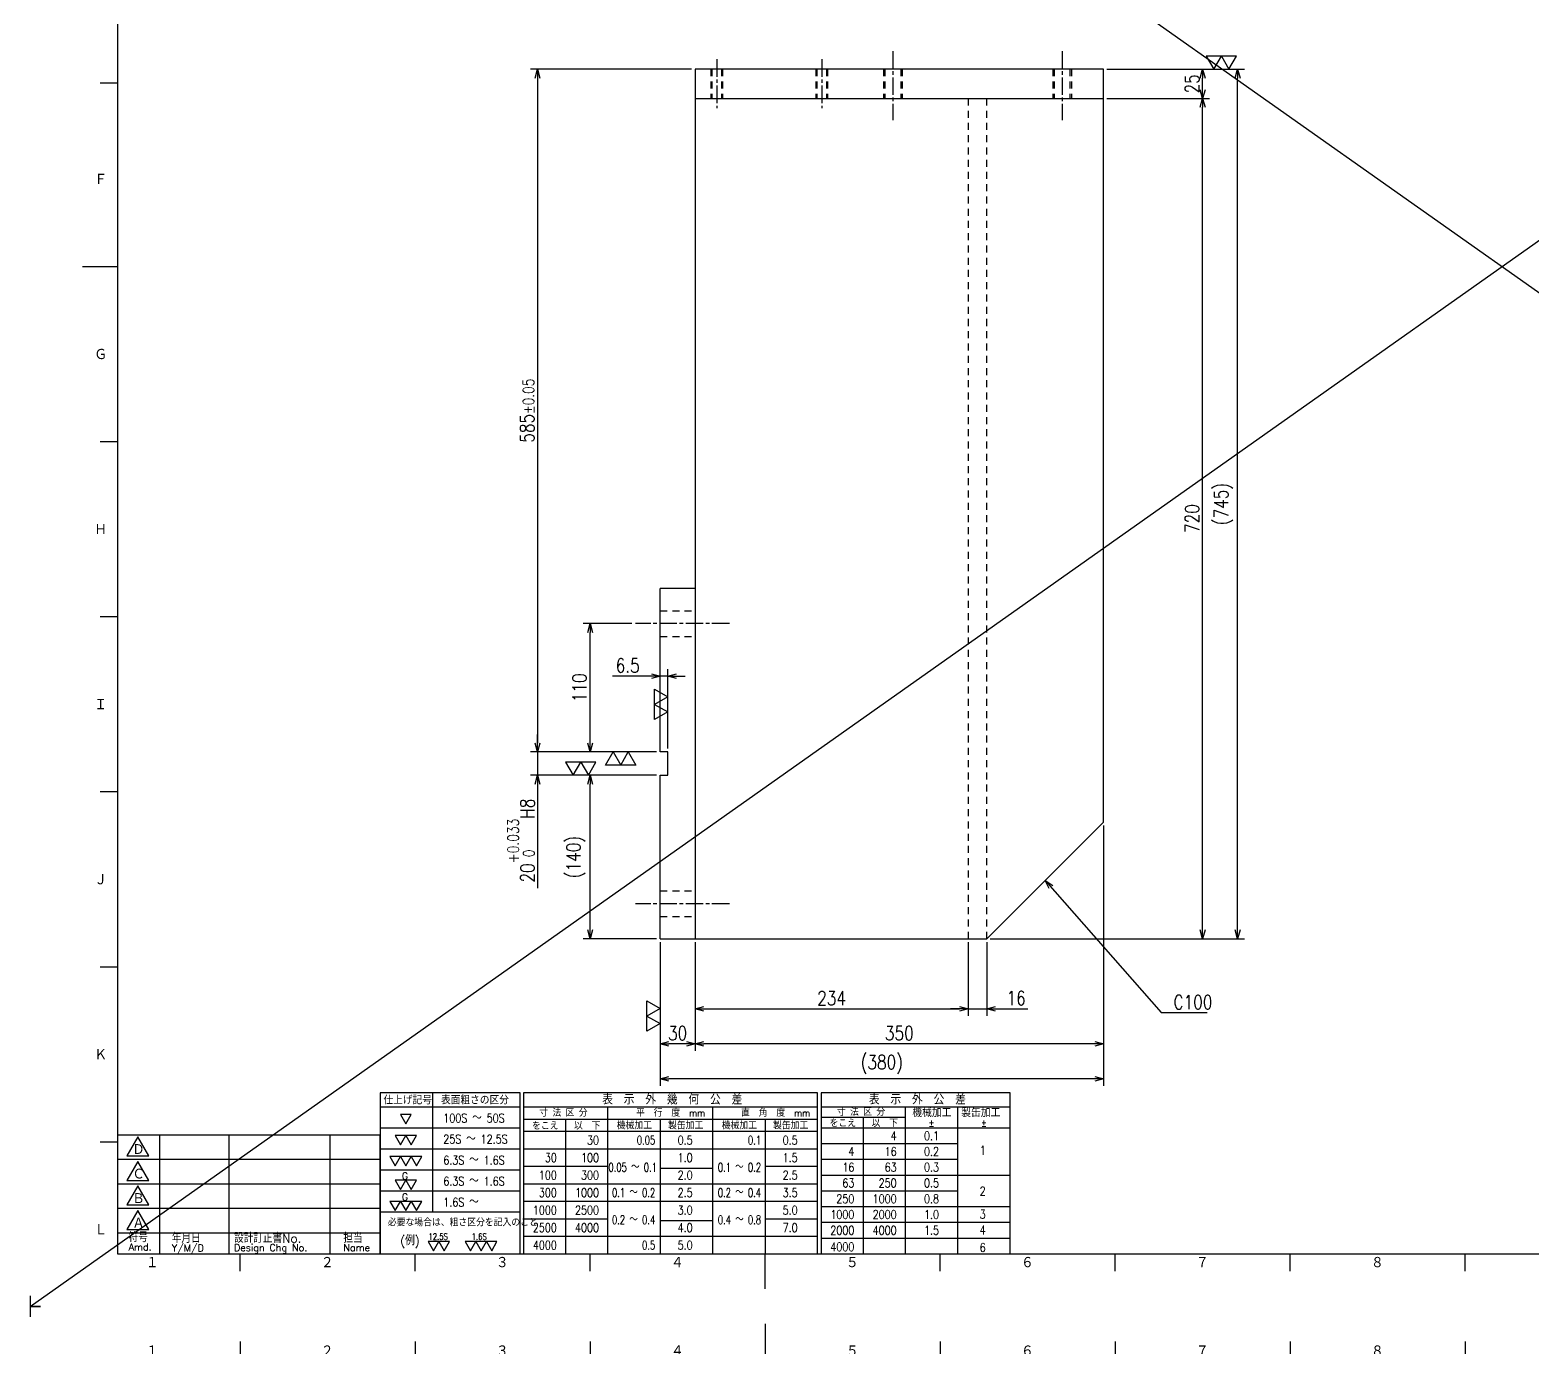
# Model space of a CAD drawing. Extents: x 0 to 2523, y 0 to 3564.
# Drawn here: x 0 to 1288, y 1746 to 2876 of the extents above; entities that cross this region are included whole.
import ezdxf
from ezdxf.enums import TextEntityAlignment as Align

# ---------------------------------------------------------------- set-up
doc = ezdxf.new("R2010")
doc.units = 0
doc.header["$LTSCALE"] = 3
doc.linetypes.add('GEN3A', pattern=[3.5, 2, -1.5])
doc.linetypes.add('GEN7A', pattern=[7.5, 5, -0.75, 1, -0.75])
doc.layers.get('0').update_dxf_attribs({"linetype": 'CONTINUOUS'})
doc.layers.get('DEFPOINTS').update_dxf_attribs({"linetype": 'CONTINUOUS'})
for name, color, linetype in [('2', 5, 'CONTINUOUS'), ('3A', 6, 'GEN3A'), ('4', 3, 'CONTINUOUS'), ('5', 3, 'CONTINUOUS'), ('6', 52, 'CONTINUOUS'), ('7A', 4, 'GEN7A'), ('8', 1, 'CONTINUOUS'), ('RAHM2', 1, 'CONTINUOUS')]:
    doc.layers.add(name, color=color, linetype=linetype)
doc.styles.add('DIMENSION', font='monotxt.shx', dxfattribs={"bigfont": 'bigfont.shx'})
doc.styles.get("Standard").update_dxf_attribs({"font": 'romans.shx', "width": 0.8, "bigfont": 'extfont.shx'})
doc.dimstyles.new('GEN-ISO', dxfattribs={"dimscale": 3, "dimtxt": 4, "dimasz": 2.5, "dimexe": 2, "dimexo": 1, "dimgap": 1, "dimtad": 3, "dimdec": 3, "dimrnd": 0.001, "dimdsep": 46, "dimtxsty": 'Standard', "dimblk": 'OPEN30', "dimcen": 0, "dimclrt": 52, "dimadec": 0, "dimazin": 0, "dimtp": 0.1, "dimtm": 0.1, "dimtfac": 0.6, "dimtdec": 3, "dimtmove": 2, "dimatfit": 3, "dimldrblk": 'OPEN30', "dimfxl": 1, "dimarcsym": 0})

# ---------------------------------------------------------------- blocks, each defined once
blk = doc.blocks.new('1A1ﾌﾞﾋﾝ')
at = {"layer": 'RAHM2', "color": 5, "linetype": 'Continuous'}
for p, q in [((3, 594), (0, 594)), ((0, 594), (0, 591)), ((210, 589), (210, 579)), ((60, 584), (60, 579)), ((110, 584), (110, 579)), ((160, 584), (160, 579)), ((260, 584), (260, 579)), ((310, 584), (310, 579)), ((360, 584), (360, 579)), ((410, 584), (410, 579)), ((25, 579), (25, 15)), ((20, 349.5), (25, 349.5)), ((15, 297), (25, 297)), ((20, 247), (25, 247)), ((20, 197), (25, 197)), ((20, 147), (25, 147)), ((20, 97), (25, 97)), ((20, 47), (25, 47)), ((25, 15), (826, 15)), ((60, 10), (60, 15)), ((110, 10), (110, 15)), ((160, 10), (160, 15)), ((210, 5), (210, 15)), ((260, 10), (260, 15)), ((310, 10), (310, 15)), ((360, 10), (360, 15)), ((410, 10), (410, 15)), ((0, 3), (0, 0)), ((0, 0), (3, 0))]:
    blk.add_line(p, q, dxfattribs=at)
at = {"layer": 'RAHM2', "color": 7, "linetype": 'Continuous'}
for p, q in [((25, 49), (100, 49)), ((37, 49), (37, 15)), ((56.8, 49), (56.8, 15)), ((85.6, 49), (85.6, 15)), ((100, 15), (100, 49)), ((25, 42), (100, 42)), ((25, 35), (100, 35)), ((25, 28), (100, 28)), ((25, 21), (100, 21))]:
    blk.add_line(p, q, dxfattribs=at)
for points in [[(30.79, 48.41), (27.65, 42.97), (33.92, 42.97)], [(30.79, 41.41), (27.65, 35.97), (33.92, 35.97)], [(30.79, 34.41), (27.65, 28.97), (33.92, 28.97)], [(30.79, 27.41), (27.65, 21.97), (33.92, 21.97)]]:
    blk.add_lwpolyline(points, close=True, dxfattribs=at)
at = {"layer": 'RAHM2', "color": 5, "linetype": 'Continuous'}
for s, p in [('１', (33.1, 579.6)), ('２', (83.1, 579.6)), ('３', (133.1, 579.6)), ('４', (183.1, 579.6)), ('５', (233.1, 579.6)), ('６', (283.1, 579.6)), ('７', (333.1, 579.6)), ('８', (383.1, 579.6)), ('Ｆ', (18.36, 320.24)), ('Ｇ', (18.36, 270.24)), ('Ｈ', (18.36, 220.24)), ('Ｉ', (18.36, 170.24)), ('Ｊ', (18.36, 120.24)), ('Ｋ', (18.36, 70.24)), ('Ｌ', (18.36, 20.24)), ('１', (33.1, 10.87)), ('２', (83.1, 10.87)), ('３', (133.1, 10.87)), ('４', (183.1, 10.87)), ('５', (233.1, 10.87)), ('６', (283.1, 10.87)), ('７', (333.1, 10.87)), ('８', (383.1, 10.87))]:
    blk.add_text(s, height=3.31, dxfattribs=at).set_placement(p)
at = {"layer": 'RAHM2', "color": 7, "linetype": 'Continuous'}
for s, height, p in [('Ｄ', 3.2, (29.23, 43.2)), ('Ｃ', 3.2, (29.23, 36.2)), ('Ｂ', 3.2, (29.23, 29.2)), ('Ａ', 3.2, (29.23, 22.2)), ('Amd.', 2, (28.17, 15.93)), ('符号', 2.5, (28.17, 18.37)), ('Y/M/D', 2, (40.49, 15.7)), ('年月日', 2.5, (40.49, 18.14)), ('設計訂正書No.', 2.5, (58.29, 18.18)), ('Design Chg No.', 2, (58.29, 15.75)), ('担当', 2.5, (89.5, 18.18)), ('Name', 2, (89.5, 15.75))]:
    blk.add_text(s, height=height, dxfattribs=at).set_placement(p)
at = {"layer": 'RAHM2', "color": 5, "linetype": 'Continuous', "width": 0.7}
for tag, p in [('HEADER3', (35, 566.01)), ('HEADER4', (54.75, 566)), ('HEADER15', (74.49, 566)), ('HEADER16', (94.43, 566))]:
    blk.add_attdef(tag, text='', height=6, dxfattribs=at).set_placement(p, align=Align.MIDDLE)
at = {"layer": 'RAHM2', "color": 7, "linetype": 'Continuous'}
blk.add_attdef('HEADER5', text='', height=2.5, dxfattribs=at).set_placement((63.69, 559.1), align=Align.BOTTOM_RIGHT)
for tag, height, width, p in [('HEADER1', 5, 0.9, (775.12, 45.15)), ('HEADER25', 3.2, 0.63, (46.91, 45.38)), ('HEADER23', 3.33, 0.8, (71.4, 45.2)), ('HEADER24', 3.5, 0.8, (92.57, 45.22)), ('HEADER7', 5, 0.8, (590.38, 40.8)), ('HEADER22', 3.2, 0.63, (46.91, 38.38)), ('HEADER20', 3.33, 0.8, (71.4, 38.2)), ('HEADER21', 3.5, 0.8, (92.57, 38.22)), ('GEN-TITLE-SCA', 4, 0.85, (677.79, 40.85)), ('HEADER2', 6, 0.9, (774.89, 36.68)), ('HEADER19', 3.2, 0.63, (46.91, 31.38)), ('HEADER17', 3.33, 0.8, (71.4, 31.2)), ('HEADER18', 3.5, 0.8, (92.57, 31.22)), ('HEADER11', 3.2, 0.63, (46.91, 24.38)), ('HEADER9', 3.33, 0.8, (71.4, 24.2)), ('HEADER10', 3.5, 0.8, (92.57, 24.22)), ('HEADER14', 3.31, 0.8, (542.54, 17.82))]:
    blk.add_attdef(tag, text='', height=height, dxfattribs=dict(at, width=width)).set_placement(p, align=Align.MIDDLE)
at = {"layer": 'RAHM2', "color": 7, "linetype": 'Continuous', "width": 0.8}
blk.add_attdef('GEN-TITLE-DAT', text='', height=3.5, dxfattribs=at).set_placement((691.35, 39.1), align=Align.BOTTOM_LEFT)
at = {"layer": 'RAHM2', "color": 5, "linetype": 'Continuous', "style": 'DIMENSION', "width": 1.2}
for tag, p in [('HEADER13', (629.56, 16.75)), ('HEADER12', (663.26, 16.72)), ('GEN-TITLE-DWG', (732.79, 16.74))]:
    blk.add_attdef(tag, text='', height=7.02, dxfattribs=at).set_placement(p, align=Align.BOTTOM_LEFT)
at = {"layer": 'RAHM2', "color": 5, "linetype": 'Continuous', "style": 'DIMENSION'}
blk.add_attdef('HEADER8', text='', height=7.02, dxfattribs=at).set_placement((824.55, 16.71), align=Align.BOTTOM_RIGHT)
at = {"layer": 'RAHM2', "color": 5, "linetype": 'Continuous'}
blk.add_attdef('HEADER6', text='', height=5.8, dxfattribs=at).set_placement((623.09, 17.9), align=Align.BOTTOM_RIGHT)
blk = doc.blocks.new('_Open30')
at = {"color": 0, "linetype": 'ByBlock', "lineweight": -2}
for p, q in [((-1, 0.27), (0, 0)), ((0, 0), (-1, -0.27)), ((0, 0), (-1, 0))]:
    blk.add_line(p, q, dxfattribs=at)
blk = doc.blocks.new('*D65')
at = {"layer": '5', "color": 0, "lineweight": -2, "transparency": 16777216}
for p, q in [((567, 2842), (429, 2842)), ((435, 2834.5), (435, 2264.5)), ((537, 2257), (429, 2257))]:
    blk.add_line(p, q, dxfattribs=at)
at = {"layer": 'DEFPOINTS', "color": 0, "transparency": 16777216}
for p in [(570, 2842), (435, 2257), (540, 2257)]:
    blk.add_point(p, dxfattribs=at)
at = {"layer": '5', "color": 0, "lineweight": -2, "transparency": 16777216, "xscale": 7.5, "yscale": 7.5, "zscale": 7.5}
for p, rotation in [((435, 2842), 90), ((435, 2257), 270)]:
    blk.add_blockref('_Open30', p, dxfattribs=dict(at, rotation=rotation))
at = {"layer": '5', "color": 52, "transparency": 16777216, "insert": (426, 2549.5), "char_height": 12, "attachment_point": 5, "rotation": 90}
blk.add_mtext('585{\\H9.600000;±0.05}', dxfattribs=at)
blk = doc.blocks.new('*D66')
at = {"layer": '5', "color": 0, "lineweight": -2, "transparency": 16777216}
for p, q in [((435, 2264.5), (435, 2272)), ((537, 2257), (429, 2257)), ((435, 2257), (435, 2237)), ((537, 2237), (429, 2237)), ((435, 2229.5), (435, 2140.3))]:
    blk.add_line(p, q, dxfattribs=at)
at = {"layer": 'DEFPOINTS', "color": 0, "transparency": 16777216}
for p in [(540, 2257), (435, 2237), (540, 2237)]:
    blk.add_point(p, dxfattribs=at)
at = {"layer": '5', "color": 0, "lineweight": -2, "transparency": 16777216, "xscale": 7.5, "yscale": 7.5, "zscale": 7.5}
for p, rotation in [((435, 2257), 270), ((435, 2237), 90)]:
    blk.add_blockref('_Open30', p, dxfattribs=dict(at, rotation=rotation))
at = {"layer": '5', "color": 52, "transparency": 16777216, "insert": (420.8, 2181.1), "char_height": 12, "attachment_point": 5, "rotation": 90}
blk.add_mtext('20{\\H9.600000;\\S+0.033^  0;}H8', dxfattribs=at)
blk = doc.blocks.new('*D67')
at = {"layer": '5', "color": 0, "lineweight": -2, "transparency": 16777216}
for p, q in [((532.5, 2322), (499.3, 2322)), ((540, 2260), (540, 2328)), ((546.5, 2322), (540, 2322)), ((546.5, 2260), (546.5, 2328)), ((554, 2322), (561.5, 2322))]:
    blk.add_line(p, q, dxfattribs=at)
at = {"layer": 'DEFPOINTS', "color": 0, "transparency": 16777216}
for p in [(540, 2322), (540, 2257), (546.5, 2257)]:
    blk.add_point(p, dxfattribs=at)
at = {"layer": '5', "color": 0, "lineweight": -2, "transparency": 16777216, "xscale": 7.5, "yscale": 7.5, "zscale": 7.5}
blk.add_blockref('_Open30', (540, 2322), dxfattribs=at)
at = {"layer": '5', "color": 0, "lineweight": -2, "transparency": 16777216, "xscale": 7.5, "yscale": 7.5, "zscale": 7.5, "rotation": 180}
blk.add_blockref('_Open30', (546.5, 2322), dxfattribs=at)
at = {"layer": '5', "color": 52, "transparency": 16777216, "insert": (512.2, 2331), "char_height": 12, "attachment_point": 5}
blk.add_mtext('6.5', dxfattribs=at)
blk = doc.blocks.new('*D68')
at = {"layer": '5', "color": 0, "lineweight": -2, "transparency": 16777216}
for p, q in [((515.8, 2367), (474, 2367)), ((480, 2264.5), (480, 2359.5)), ((537, 2257), (474, 2257))]:
    blk.add_line(p, q, dxfattribs=at)
at = {"layer": 'DEFPOINTS', "color": 0, "transparency": 16777216}
for p in [(480, 2367), (518.8, 2367), (540, 2257)]:
    blk.add_point(p, dxfattribs=at)
at = {"layer": '5', "color": 0, "lineweight": -2, "transparency": 16777216, "xscale": 7.5, "yscale": 7.5, "zscale": 7.5}
for p, rotation in [((480, 2367), 90), ((480, 2257), 270)]:
    blk.add_blockref('_Open30', p, dxfattribs=dict(at, rotation=rotation))
at = {"layer": '5', "color": 52, "transparency": 16777216, "insert": (471, 2312), "char_height": 12, "attachment_point": 5, "rotation": 90}
blk.add_mtext('110', dxfattribs=at)
blk = doc.blocks.new('*D45')
at = {"layer": '5', "color": 0, "lineweight": -2, "transparency": 16777216}
for p, q in [((923, 2817), (1011, 2817)), ((1005, 2104.5), (1005, 2809.5)), ((823, 2097), (1011, 2097))]:
    blk.add_line(p, q, dxfattribs=at)
at = {"layer": 'DEFPOINTS', "color": 0, "transparency": 16777216}
for p in [(920, 2817), (1005, 2817), (820, 2097)]:
    blk.add_point(p, dxfattribs=at)
at = {"layer": '5', "color": 0, "lineweight": -2, "transparency": 16777216, "xscale": 7.5, "yscale": 7.5, "zscale": 7.5}
for p, rotation in [((1005, 2817), 90), ((1005, 2097), 270)]:
    blk.add_blockref('_Open30', p, dxfattribs=dict(at, rotation=rotation))
at = {"layer": '5', "color": 52, "transparency": 16777216, "insert": (996, 2457), "char_height": 12, "attachment_point": 5, "rotation": 90}
blk.add_mtext('720', dxfattribs=at)
blk = doc.blocks.new('*D46')
at = {"layer": '5', "color": 0, "lineweight": -2, "transparency": 16777216}
for p, q in [((923, 2842), (1011, 2842)), ((1005, 2824.5), (1005, 2834.5)), ((923, 2817), (1011, 2817))]:
    blk.add_line(p, q, dxfattribs=at)
at = {"layer": 'DEFPOINTS', "color": 0, "transparency": 16777216}
for p in [(920, 2842), (1005, 2842), (920, 2817)]:
    blk.add_point(p, dxfattribs=at)
at = {"layer": '5', "color": 0, "lineweight": -2, "transparency": 16777216, "xscale": 7.5, "yscale": 7.5, "zscale": 7.5}
for p, rotation in [((1005, 2842), 90), ((1005, 2817), 270)]:
    blk.add_blockref('_Open30', p, dxfattribs=dict(at, rotation=rotation))
at = {"layer": '5', "color": 52, "transparency": 16777216, "insert": (996, 2829.5), "char_height": 12, "attachment_point": 5, "rotation": 90}
blk.add_mtext('25', dxfattribs=at)
blk = doc.blocks.new('*D47')
at = {"layer": '5', "color": 0, "lineweight": -2, "transparency": 16777216}
for p, q in [((923, 2842), (1041, 2842)), ((1035, 2104.5), (1035, 2834.5)), ((823, 2097), (1041, 2097))]:
    blk.add_line(p, q, dxfattribs=at)
at = {"layer": 'DEFPOINTS', "color": 0, "transparency": 16777216}
for p in [(920, 2842), (1035, 2842), (820, 2097)]:
    blk.add_point(p, dxfattribs=at)
at = {"layer": '5', "color": 0, "lineweight": -2, "transparency": 16777216, "xscale": 7.5, "yscale": 7.5, "zscale": 7.5}
for p, rotation in [((1035, 2842), 90), ((1035, 2097), 270)]:
    blk.add_blockref('_Open30', p, dxfattribs=dict(at, rotation=rotation))
at = {"layer": '5', "color": 52, "transparency": 16777216, "insert": (1022.9, 2469.5), "char_height": 12, "attachment_point": 5, "rotation": 90}
blk.add_mtext('(745)', dxfattribs=at)
blk = doc.blocks.new('*D48')
at = {"layer": '5', "color": 0, "lineweight": -2, "transparency": 16777216}
for p, q in [((920, 2194), (920, 2001)), ((570, 2094), (570, 2001)), ((912.5, 2007), (577.5, 2007))]:
    blk.add_line(p, q, dxfattribs=at)
at = {"layer": 'DEFPOINTS', "color": 0, "transparency": 16777216}
for p in [(920, 2197), (570, 2097), (570, 2007)]:
    blk.add_point(p, dxfattribs=at)
at = {"layer": '5', "color": 0, "lineweight": -2, "transparency": 16777216, "xscale": 7.5, "yscale": 7.5, "zscale": 7.5, "rotation": 180}
blk.add_blockref('_Open30', (570, 2007), dxfattribs=at)
at = {"layer": '5', "color": 0, "lineweight": -2, "transparency": 16777216, "xscale": 7.5, "yscale": 7.5, "zscale": 7.5}
blk.add_blockref('_Open30', (920, 2007), dxfattribs=at)
at = {"layer": '5', "color": 52, "transparency": 16777216, "insert": (745, 2016), "char_height": 12, "attachment_point": 5}
blk.add_mtext('350', dxfattribs=at)
blk = doc.blocks.new('*D49')
at = {"layer": '5', "color": 0, "lineweight": -2, "transparency": 16777216}
for p, q in [((540, 2094), (540, 2001)), ((570, 2094), (570, 2001)), ((562.5, 2007), (547.5, 2007))]:
    blk.add_line(p, q, dxfattribs=at)
at = {"layer": 'DEFPOINTS', "color": 0, "transparency": 16777216}
for p in [(540, 2097), (570, 2097), (540, 2007)]:
    blk.add_point(p, dxfattribs=at)
at = {"layer": '5', "color": 0, "lineweight": -2, "transparency": 16777216, "xscale": 7.5, "yscale": 7.5, "zscale": 7.5, "rotation": 180}
blk.add_blockref('_Open30', (540, 2007), dxfattribs=at)
at = {"layer": '5', "color": 0, "lineweight": -2, "transparency": 16777216, "xscale": 7.5, "yscale": 7.5, "zscale": 7.5}
blk.add_blockref('_Open30', (570, 2007), dxfattribs=at)
at = {"layer": '5', "color": 52, "transparency": 16777216, "insert": (555, 2016), "char_height": 12, "attachment_point": 5}
blk.add_mtext('30', dxfattribs=at)
blk = doc.blocks.new('*D50')
at = {"layer": '5', "color": 0, "lineweight": -2, "transparency": 16777216}
for p, q in [((920, 2194), (920, 1971)), ((540, 2094), (540, 1971)), ((912.5, 1977), (547.5, 1977))]:
    blk.add_line(p, q, dxfattribs=at)
at = {"layer": 'DEFPOINTS', "color": 0, "transparency": 16777216}
for p in [(920, 2197), (540, 2097), (540, 1977)]:
    blk.add_point(p, dxfattribs=at)
at = {"layer": '5', "color": 0, "lineweight": -2, "transparency": 16777216, "xscale": 7.5, "yscale": 7.5, "zscale": 7.5, "rotation": 180}
blk.add_blockref('_Open30', (540, 1977), dxfattribs=at)
at = {"layer": '5', "color": 0, "lineweight": -2, "transparency": 16777216, "xscale": 7.5, "yscale": 7.5, "zscale": 7.5}
blk.add_blockref('_Open30', (920, 1977), dxfattribs=at)
at = {"layer": '5', "color": 52, "transparency": 16777216, "insert": (730, 1989.1), "char_height": 12, "attachment_point": 5}
blk.add_mtext('(380)', dxfattribs=at)
blk = doc.blocks.new('*D57')
at = {"layer": '5', "color": 0, "lineweight": -2, "transparency": 16777216}
for p, q in [((570, 2094), (570, 2031)), ((804, 2094), (804, 2031)), ((577.5, 2037), (796.5, 2037))]:
    blk.add_line(p, q, dxfattribs=at)
at = {"layer": 'DEFPOINTS', "color": 0, "transparency": 16777216}
for p in [(570, 2097), (804, 2097), (804, 2037)]:
    blk.add_point(p, dxfattribs=at)
at = {"layer": '5', "color": 0, "lineweight": -2, "transparency": 16777216, "xscale": 7.5, "yscale": 7.5, "zscale": 7.5, "rotation": 180}
blk.add_blockref('_Open30', (570, 2037), dxfattribs=at)
at = {"layer": '5', "color": 0, "lineweight": -2, "transparency": 16777216, "xscale": 7.5, "yscale": 7.5, "zscale": 7.5}
blk.add_blockref('_Open30', (804, 2037), dxfattribs=at)
at = {"layer": '5', "color": 52, "transparency": 16777216, "insert": (687, 2046), "char_height": 12, "attachment_point": 5}
blk.add_mtext('234', dxfattribs=at)
blk = doc.blocks.new('*D58')
at = {"layer": '5', "color": 0, "lineweight": -2, "transparency": 16777216}
for p, q in [((804, 2094), (804, 2031)), ((820, 2094), (820, 2031)), ((796.5, 2037), (789, 2037)), ((804, 2037), (820, 2037)), ((827.5, 2037), (855.2, 2037))]:
    blk.add_line(p, q, dxfattribs=at)
at = {"layer": 'DEFPOINTS', "color": 0, "transparency": 16777216}
for p in [(804, 2097), (820, 2097), (820, 2037)]:
    blk.add_point(p, dxfattribs=at)
at = {"layer": '5', "color": 0, "lineweight": -2, "transparency": 16777216, "xscale": 7.5, "yscale": 7.5, "zscale": 7.5}
blk.add_blockref('_Open30', (804, 2037), dxfattribs=at)
at = {"layer": '5', "color": 0, "lineweight": -2, "transparency": 16777216, "xscale": 7.5, "yscale": 7.5, "zscale": 7.5, "rotation": 180}
blk.add_blockref('_Open30', (820, 2037), dxfattribs=at)
at = {"layer": '5', "color": 52, "transparency": 16777216, "insert": (845.1, 2046), "char_height": 12, "attachment_point": 5}
blk.add_mtext('16', dxfattribs=at)
blk = doc.blocks.new('*D62')
at = {"layer": '5', "color": 0, "lineweight": -2, "transparency": 16777216}
for p, q in [((537, 2237), (474, 2237)), ((480, 2104.5), (480, 2229.5)), ((537, 2097), (474, 2097))]:
    blk.add_line(p, q, dxfattribs=at)
at = {"layer": 'DEFPOINTS', "color": 0, "transparency": 16777216}
for p in [(480, 2237), (540, 2237), (540, 2097)]:
    blk.add_point(p, dxfattribs=at)
at = {"layer": '5', "color": 0, "lineweight": -2, "transparency": 16777216, "xscale": 7.5, "yscale": 7.5, "zscale": 7.5}
for p, rotation in [((480, 2237), 90), ((480, 2097), 270)]:
    blk.add_blockref('_Open30', p, dxfattribs=dict(at, rotation=rotation))
at = {"layer": '5', "color": 52, "transparency": 16777216, "insert": (467.9, 2167), "char_height": 12, "attachment_point": 5, "rotation": 90}
blk.add_mtext('(140)', dxfattribs=at)
blk = doc.blocks.new('A$C1E222542')
for p, q in [((15, 46), (15, 12)), ((0, 42), (40, 42)), ((41, 42), (125, 42)), ((65, 42), (65, 0)), ((95, 42), (95, 0)), ((126, 42), (180, 42)), ((126, 39), (150, 39)), ((138, 39), (138, 0)), ((150, 42), (150, 0)), ((165, 42), (165, 0)), ((41, 38.5), (125, 38.5)), ((41, 35), (125, 35)), ((53, 38.5), (53, 0)), ((80, 38.5), (80, 0)), ((110, 38.5), (110, 0)), ((126, 36), (180, 36)), ((0, 12), (40, 12))]:
    blk.add_line(p, q)
for points in [[(7.38, 37.17), (8.89, 39.8), (5.86, 39.8), (7.38, 37.17)], [(5.85, 31.17), (7.37, 33.8), (4.34, 33.8), (5.85, 31.17)], [(8.89, 31.17), (10.4, 33.8), (7.37, 33.8), (8.89, 31.17)], [(4.34, 25.17), (5.86, 27.8), (2.83, 27.8), (4.34, 25.17)], [(7.38, 25.17), (8.89, 27.8), (5.86, 27.8), (7.38, 25.17)], [(10.41, 25.17), (11.92, 27.8), (8.89, 27.8), (10.41, 25.17)], [(5.85, 18.37), (7.37, 20.99), (4.34, 20.99), (5.85, 18.37)], [(8.89, 18.37), (10.4, 20.99), (7.37, 20.99), (8.89, 18.37)], [(4.34, 12.37), (5.86, 14.99), (2.83, 14.99), (4.34, 12.37)], [(7.38, 12.37), (8.89, 14.99), (5.86, 14.99), (7.38, 12.37)], [(10.41, 12.37), (11.92, 14.99), (8.89, 14.99), (10.41, 12.37)], [(15.28, 0.87), (16.79, 3.5), (13.76, 3.5), (15.28, 0.87)], [(18.31, 0.87), (19.83, 3.5), (16.79, 3.5), (18.31, 0.87)], [(25.82, 0.87), (27.33, 3.5), (24.3, 3.5), (25.82, 0.87)], [(28.85, 0.87), (30.37, 3.5), (27.33, 3.5), (28.85, 0.87)], [(31.88, 0.87), (33.4, 3.5), (30.37, 3.5), (31.88, 0.87)]]:
    blk.add_lwpolyline(points, close=True)
at = {"layer": '2'}
for points in [[(0, 0), (40, 0), (40, 46), (0, 46)], [(41, 0), (125, 0), (125, 46), (41, 46)], [(126, 0), (180, 0), (180, 46), (126, 46)]]:
    blk.add_lwpolyline(points, close=True, dxfattribs=at)
at = {"layer": '4'}
for p, q in [((0, 36), (40, 36)), ((126, 31.5), (165, 31.5)), ((0, 30), (40, 30)), ((41, 30), (125, 30)), ((126, 27), (165, 27)), ((0, 24), (40, 24)), ((41, 25), (65, 25)), ((80, 24.5), (95, 24.5)), ((110, 25), (125, 25)), ((126, 22.5), (180, 22.5)), ((0, 18), (40, 18)), ((41, 20), (125, 20)), ((126, 18), (165, 18)), ((41, 15), (125, 15)), ((126, 13.5), (180, 13.5)), ((41, 10), (65, 10)), ((80, 9.5), (95, 9.5)), ((110, 10), (125, 10)), ((126, 9), (180, 9)), ((41, 5), (125, 5)), ((126, 4.5), (180, 4.5))]:
    blk.add_line(p, q, dxfattribs=at)
at = {"width": 0.9}
for s, height, p in [('仕上げ記号', 2.2, (7.9, 42.73)), ('表面粗さの区分', 2.2, (27.11, 42.73)), ('寸 法 区 分', 2, (52.39, 39.21)), ('平\u3000行\u3000度\u3000mm', 2, (83.01, 39.21)), ('直\u3000角\u3000度\u3000mm', 2, (113.01, 39.21)), ('寸 法 区 分', 2, (137.39, 39.46)), ('機械加工', 2.3, (157.65, 39.08)), ('製缶加工', 2.3, (171.62, 39.08)), ('をこえ', 2, (47.19, 35.5)), ('以\u3000下', 2, (59.19, 35.5)), ('機械加工', 2, (72.65, 35.61)), ('製缶加工', 2, (87.3, 35.61)), ('機械加工', 2, (102.65, 35.61)), ('製缶加工', 2, (117.3, 35.61)), ('をこえ', 2, (132.19, 36.25)), ('以\u3000下', 2, (144.19, 36.25)), ('%%P', 2, (157.53, 36.41)), ('%%P', 2, (172.53, 36.41))]:
    blk.add_text(s, height=height, dxfattribs=at).set_placement(p, align=Align.CENTER)
for s, p in [('表\u3000示\u3000外\u3000幾\u3000何\u3000公\u3000差', (83.47, 42.66)), ('表\u3000示\u3000外\u3000公\u3000差', (153.5, 42.66))]:
    blk.add_text(s, height=2.8).set_placement(p, align=Align.CENTER)
for s, height, width, p in [('100S ～ 50S', 2.5, 0.8, (18.05, 37.51)), ('0.1', 2.5, 0.8, (155.41, 32.47)), ('25S ～ 12.5S', 2.5, 0.8, (18.05, 31.51)), ('0.2', 2.5, 0.8, (155.41, 27.97)), ('1', 2.5, 0.8, (171.31, 28.3)), ('6.3S ～ 1.6S', 2.5, 0.8, (18.05, 25.51)), ('0.3', 2.5, 0.8, (155.41, 23.47)), ('6.3S ～ 1.6S', 2.5, 0.8, (18.05, 19.51)), ('0.5', 2.5, 0.8, (155.41, 18.97)), ('2', 2.5, 0.8, (171.31, 16.64)), ('1.6S ～ ', 2.5, 0.8, (18.05, 13.51)), ('0.8', 2.5, 0.8, (155.41, 14.47)), ('必要な場合は、粗さ区分を記入のこと', 2, 0.9, (2.22, 7.91)), ('1.0', 2.5, 0.8, (155.41, 9.97)), ('3', 2.5, 0.8, (171.31, 10.06)), ('(例)', 2.5, 0.9, (5.78, 2.47)), ('12.5S', 1.8, 0.8, (13.82, 4.04)), ('1.6S', 1.8, 0.8, (26.17, 4.04)), ('1.5', 2.5, 0.8, (155.41, 5.47)), ('4', 2.5, 0.8, (171.31, 5.56)), ('6', 2.5, 0.8, (171.31, 0.56))]:
    blk.add_text(s, height=height, dxfattribs=dict(width=width)).set_placement(p)
for s, width, p in [('4', 0.8, (147.57, 32.47)), ('30', 0.8, (62.57, 31.22)), ('0.05', 0.7, (78.6, 31.22)), ('0.5', 0.8, (89.29, 31.22)), ('0.1', 0.7, (108.84, 31.22)), ('0.5', 0.8, (119.29, 31.22)), ('4', 0.8, (135.5, 27.97)), ('16', 0.8, (147.57, 27.97)), ('30', 0.8, (50.5, 26.22)), ('100', 0.8, (62.57, 26.22)), ('0.05 ～ 0.1', 0.7, (79.09, 23.46)), ('1.0', 0.8, (89.29, 26.22)), ('0.1 ～ 0.2', 0.7, (108.84, 23.46)), ('1.5', 0.8, (119.29, 26.22)), ('16', 0.8, (135.5, 23.47)), ('63', 0.8, (147.57, 23.47)), ('100', 0.8, (50.5, 21.22)), ('300', 0.8, (62.57, 21.22)), ('2.0', 0.8, (89.29, 21.22)), ('2.5', 0.8, (119.29, 21.22)), ('63', 0.8, (135.5, 18.97)), ('250', 0.8, (147.57, 18.97)), ('300', 0.8, (50.5, 16.22)), ('1000', 0.8, (62.57, 16.22)), ('0.1 ～ 0.2', 0.7, (78.6, 16.22)), ('2.5', 0.8, (89.29, 16.22)), ('0.2 ～ 0.4', 0.7, (108.84, 16.22)), ('3.5', 0.8, (119.29, 16.22)), ('1000', 0.8, (50.5, 11.22)), ('2500', 0.8, (62.57, 11.22)), ('3.0', 0.8, (89.29, 11.22)), ('5.0', 0.8, (119.29, 11.22)), ('250', 0.8, (135.5, 14.47)), ('1000', 0.8, (147.57, 14.47)), ('2500', 0.8, (50.5, 6.22)), ('4000', 0.8, (62.57, 6.22)), ('0.2 ～ 0.4', 0.7, (78.6, 8.47)), ('4.0', 0.8, (89.29, 6.22)), ('0.4 ～ 0.8', 0.7, (108.84, 8.47)), ('7.0', 0.8, (119.29, 6.22)), ('1000', 0.8, (135.5, 9.97)), ('2000', 0.8, (147.57, 9.97)), ('2000', 0.8, (135.5, 5.47)), ('4000', 0.8, (147.57, 5.47)), ('4000', 0.8, (50.5, 1.22)), ('0.5', 0.7, (78.6, 1.22)), ('5.0', 0.8, (89.29, 1.22)), ('4000', 0.8, (135.5, 0.72))]:
    blk.add_text(s, height=2.5, dxfattribs=dict(width=width)).set_placement(p, align=Align.RIGHT)
for p in [(8.01, 21.27), (8.01, 15.27)]:
    blk.add_text('G', height=2).set_placement(p, align=Align.RIGHT)

msp = doc.modelspace()

# ---------------------------------------------------------------- linework, layer by layer
at = {"layer": '2'}
for p, q in [((570, 2817), (920, 2817)), ((570, 2397), (540, 2397)), ((540, 2257), (540, 2397)), ((540, 2097), (540, 2237))]:
    msp.add_line(p, q, dxfattribs=at)
for points in [[(540, 2097), (820, 2097), (920, 2197), (920, 2842), (570, 2842), (570, 2097)], [(540, 2237), (546.5, 2237), (546.5, 2257), (540, 2257)]]:
    msp.add_lwpolyline(points, dxfattribs=at)
at = {"layer": '3A'}
for p, q in [((583.5, 2842), (583.5, 2817)), ((584.35, 2842), (584.35, 2817)), ((592.65, 2842), (592.65, 2817)), ((593.5, 2842), (593.5, 2817)), ((673.5, 2842), (673.5, 2817)), ((674.35, 2842), (674.35, 2817)), ((682.65, 2842), (682.65, 2817)), ((683.5, 2842), (683.5, 2817)), ((731.5, 2842), (731.5, 2817)), ((732.727, 2842), (732.727, 2817)), ((746.273, 2842), (746.273, 2817)), ((747.5, 2842), (747.5, 2817)), ((876.5, 2842), (876.5, 2817)), ((877.727, 2842), (877.727, 2817)), ((891.273, 2842), (891.273, 2817)), ((892.5, 2842), (892.5, 2817)), ((804, 2817), (804, 2097)), ((820, 2097), (820, 2817)), ((540, 2378), (570, 2378)), ((540, 2356), (570, 2356)), ((540, 2138), (570, 2138)), ((540, 2116), (570, 2116))]:
    msp.add_line(p, q, dxfattribs=at)
at = {"layer": '7A'}
for p, q in [((588.5, 2850.5305), (588.5, 2808.664)), ((678.5, 2850.5305), (678.5, 2808.664)), ((739.5, 2857.4865), (739.5, 2798.47)), ((884.5, 2857.4865), (884.5, 2798.47)), ((599.4426, 2367), (518.8407, 2367)), ((599.4426, 2127), (518.8407, 2127))]:
    msp.add_line(p, q, dxfattribs=at)
at = {"layer": '8'}
for p, q in [((0, 1782), (2523, 3564)), ((0, 3564), (2523, 1782))]:
    msp.add_line(p, q, dxfattribs=at)
for points in [[(1014.5368, 2842), (1021.0318, 2853.25), (1008.0418, 2853.25), (1014.5368, 2842)], [(1027.5268, 2842), (1034.0218, 2853.25), (1021.0318, 2853.25), (1027.5268, 2842)], [(546.5, 2304.2604), (535.25, 2297.7654), (535.25, 2310.7554), (546.5, 2304.2604)], [(546.5, 2291.2704), (535.25, 2284.7754), (535.25, 2297.7654), (546.5, 2291.2704)], [(499.7527, 2257), (506.2477, 2245.75), (493.2577, 2245.75), (499.7527, 2257)], [(512.7427, 2257), (519.2377, 2245.75), (506.2477, 2245.75), (512.7427, 2257)], [(465.5314, 2237), (472.0264, 2248.25), (459.0364, 2248.25), (465.5314, 2237)], [(478.5214, 2237), (485.0164, 2248.25), (472.0264, 2248.25), (478.5214, 2237)], [(540, 2037.2161), (528.75, 2030.7211), (528.75, 2043.7111), (540, 2037.2161)], [(540, 2024.2261), (528.75, 2017.7311), (528.75, 2030.7211), (540, 2024.2261)]]:
    msp.add_lwpolyline(points, close=True, dxfattribs=at)

# ---------------------------------------------------------------- block references
at = {"layer": '2', "xscale": 3, "yscale": 3, "zscale": 3}
for p in [(0, 1782), (0, 0)]:
    msp.add_blockref('1A1ﾌﾞﾋﾝ', p, dxfattribs=at)
at = {"layer": '6', "xscale": 3, "yscale": 3, "zscale": 3}
msp.add_blockref('A$C1E222542', (300, 1827), dxfattribs=at)

# ---------------------------------------------------------------- texts
at = {"layer": '5', "color": 52, "insert": (980.0222, 2042.7303), "char_height": 12, "attachment_point": 4}
msp.add_mtext('C100', dxfattribs=at)

# ---------------------------------------------------------------- dimensions: what is measured, and where the dimension line sits
at = {"layer": '5'}
for base, p1, p2, override, picture, middle in [((435, 2257), (570, 2842), (540, 2257), {"dimtol": 1, "dimtp": 0.05, "dimtm": 0.05, "dimtfac": 0.8, "dimtmove": 0}, '*D65', (426, 2549.5)), ((1035, 2842), (820, 2097), (920, 2842), {"dimpost": '(<>)', "dimtp": 0.033, "dimtm": 0, "dimtmove": 0}, '*D47', (1022.8571, 2469.5)), ((1005, 2842), (920, 2817), (920, 2842), {"dimtmove": 0}, '*D46', (996, 2829.5)), ((1005, 2817), (820, 2097), (920, 2817), {"dimtmove": 0}, '*D45', (996, 2457)), ((480, 2367), (540, 2257), (518.8407, 2367), {"dimtmove": 0}, '*D68', (471, 2312)), ((480, 2237), (540, 2097), (540, 2237), {"dimpost": '(<>)', "dimtp": 0.033, "dimtm": 0, "dimtmove": 0}, '*D62', (467.8571, 2167))]:
    dim = msp.add_linear_dim(base=base, p1=p1, p2=p2, angle=90, dimstyle='GEN-ISO', override=override, dxfattribs=at)
    dim.commit()
    dim.dimension.update_dxf_attribs({"geometry": picture, "text_midpoint": middle})
for base, p1, p2, override, picture, middle in [((540, 2322), (546.5, 2257), (540, 2257), {"dimtmove": 0}, '*D67', (512.1714, 2331)), ((540, 1977), (920, 2197), (540, 2097), {"dimpost": '(<>)', "dimtp": 0.033, "dimtm": 0, "dimtmove": 0}, '*D50', (730, 1989.1429)), ((570, 2007), (920, 2197), (570, 2097), {"dimtmove": 0}, '*D48', (745, 2016)), ((540, 2007), (570, 2097), (540, 2097), {"dimtmove": 0}, '*D49', (555, 2016)), ((804, 2037), (570, 2097), (804, 2097), {"dimtmove": 0}, '*D57', (687, 2046)), ((820, 2037), (804, 2097), (820, 2097), {"dimtmove": 0}, '*D58', (845.0857, 2046))]:
    dim = msp.add_linear_dim(base=base, p1=p1, p2=p2, dimstyle='GEN-ISO', override=override, dxfattribs=at)
    dim.commit()
    dim.dimension.update_dxf_attribs({"geometry": picture, "text_midpoint": middle})
dim = msp.add_linear_dim(base=(435, 2237), p1=(540, 2257), p2=(540, 2237), angle=90, text='<>H8', dimstyle='GEN-ISO', override={"dimtol": 1, "dimtp": 0.033, "dimtm": 0, "dimtfac": 0.8, "dimtmove": 0}, dxfattribs=at)
dim.commit()
dim.dimension.update_dxf_attribs({"geometry": '*D66', "text_midpoint": (420.8, 2181.1486)})

# ---------------------------------------------------------------- leaders
at = {"layer": '5', "annotation_type": 0, "has_hookline": 1, "hookline_direction": 0, "text_width": 28.8}
msp.add_leader([(870, 2147), (969.5222, 2033.7303), (977.0222, 2033.7303)], dimstyle='GEN-ISO', dxfattribs=at)

doc.saveas('drawing.dxf')
